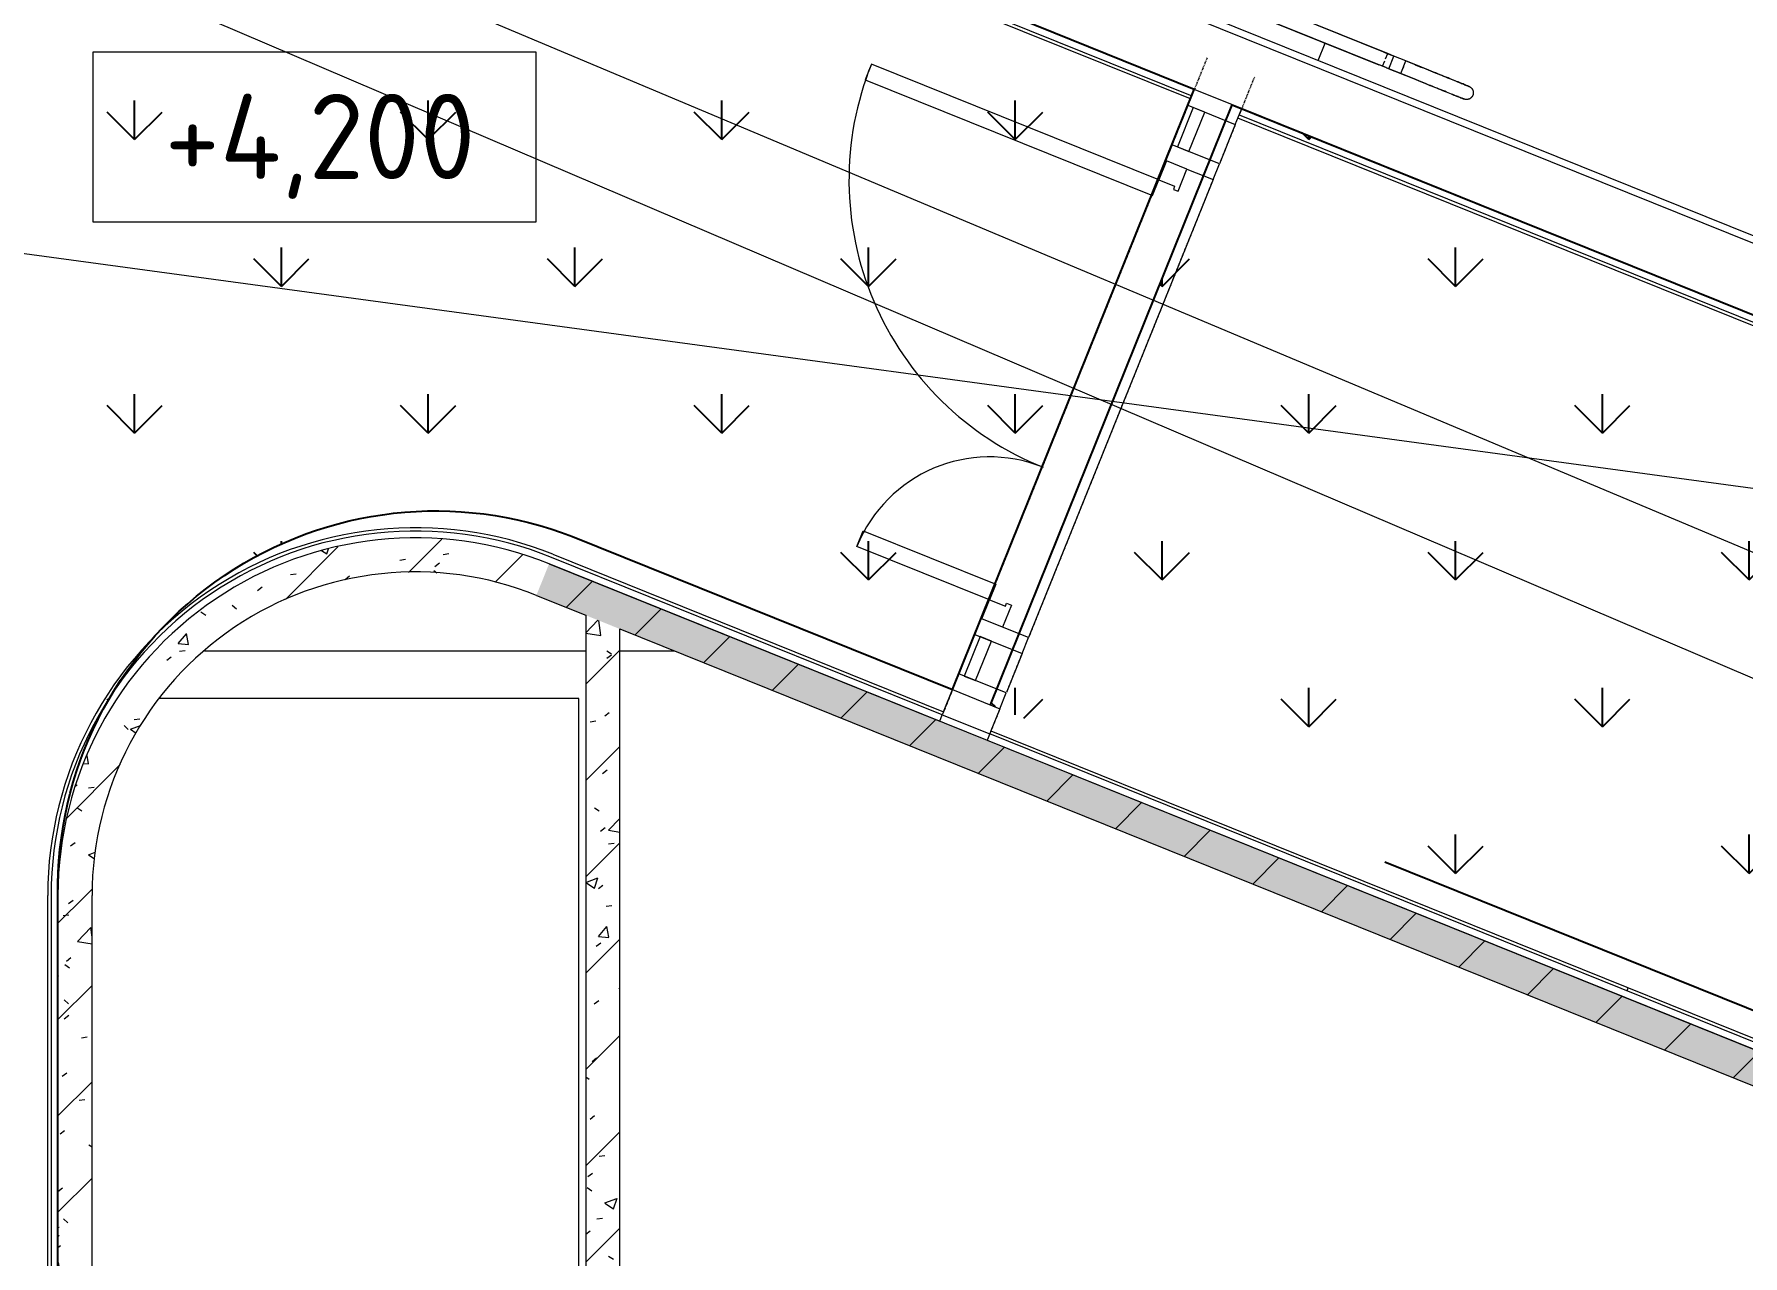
# Model space of a CAD drawing. Header units: millimetres. Extents: x -584918 to 2941280, y 3000189 to 4229862.
# Drawn here: x 162641 to 167659, y 3850769 to 3854357 of the extents above; entities that cross this region are included whole.
import ezdxf

# ---------------------------------------------------------------- set-up
doc = ezdxf.new("R2010")
doc.units = ezdxf.units.MM
doc.linetypes.add('ASVP_Штриховая_ш3 п1_5', pattern=[4.5, 3, -1.5])
for name, color, linetype, lineweight in [('Аннотация', 7, 'Continuous', 0), ('Витраж', 7, 'Continuous', 0), ('Двери', 7, 'Continuous', 0), ('Лестницы', 7, 'Continuous', 0), ('Линии разделители', 7, 'ASVP_Штриховая_ш3 п1_5', 0), ('Ограждение', 7, 'Continuous', 0), ('Отметки', 7, 'Continuous', 0), ('Панели витража', 7, 'Continuous', 0), ('Перекрытие', 7, 'Continuous', 0), ('Стены внутренние', 7, 'Continuous', 0), ('Стены несущие', 7, 'Continuous', 0), ('Стены отделка', 7, 'Continuous', 0), ('экспертиза ДУ', 1, 'Continuous', 0), ('экспертиза условные обозначения', 1, 'Continuous', 0)]:
    doc.layers.add(name, color=color, linetype=linetype, lineweight=lineweight)
doc.styles.add('GOST Common_2', font='', dxfattribs={"height": 500})
doc.styles.get('GOST Common_2').set_extended_font_data('GOST Common')
pattern_1 = [(45, (184030.3, 3824416.36), (-141.4214, 141.4214), [])]
pattern_2 = [(50, (184030.3, 3824416.36), (364.368, -31.8783), [38.1, -419.1]), (355, (184030.3, 3824416.36), (-70.486, 382.1133), [30.48, -335.28]), (100.451, (184060.67, 3824413.7), (293.885, 350.2334), [32.38, -356.18]), (46.184, (184030.3, 3824517.96), (542.1585, -84.086), [57.15, -628.65]), (96.636, (184075.5, 3824510.96), (474.805, 494.8554), [48.57, -534.27]), (351.184, (184030.3, 3824517.96), (474.81, 494.85), [45.72, -502.92]), (21, (184081.1, 3824492.56), (303.2285, -204.5305), [38.1, -419.1]), (326, (184081.1, 3824492.56), (123.604, 368.376), [30.48, -335.28]), (71.451, (184106.37, 3824475.52), (426.834, 163.8427), [32.38, -356.18]), (37.5, (184030.3, 3824416.36), (6.17665, 169.11015), [16.764, -314.452, 16.764, -323.596, -336.55]), (37.5, (184030.3, 3824416.36), (6.17665, 169.11015), [-671.576, 16.764, -319.786]), (7.5, (184030.3, 3824416.36), (133.6389, 200.3615), [16.764, -177.292, 16.764, -306.832, -128.27]), (7.5, (184030.3, 3824416.36), (133.6389, 200.3615), [-517.652, 16.764, -111.506]), (327.5, (183917.02, 3824416.36), (271.1818, -11.45836), [16.764, -110.236, 16.764, -379.476, -525.78]), (327.5, (183917.02, 3824416.36), (271.1818, -11.45836), [-523.24, 16.764, -509.016]), (317.5, (183866.22, 3824416.36), (296.2585, 50.8528), [16.764, -148.336, 16.764, -246.38, -373.38]), (317.5, (183866.22, 3824416.36), (296.2585, 50.8528), [-428.244, 16.764, -356.616])]
pattern_3 = [(90, (183626.44, 3579035.56), (-431.0523, 431.0523), [114.3, -747.8046]), (45, (183626.44, 3579035.56), (-431.0523, 431.0523), [114.3, -495.3]), (135, (183626.44, 3579035.56), (-431.0523, -431.0523), [114.3, -495.3])]

# ---------------------------------------------------------------- blocks, each defined once
blk = doc.blocks.new('Системная панель - Cтеклопакет Двухкамерный_36 мм-6338300-АР Этаж 02')
at = {"layer": 'Панели витража', "lineweight": 18}
for p, q in [((62.5, 18), (-62.5, 18)), ((-62.5, 18), (-62.5, -18)), ((62.5, -18), (62.5, 18)), ((-62.5, -18), (62.5, -18))]:
    blk.add_line(p, q, dxfattribs=at)
blk = doc.blocks.new('Прямоугольный импост - 50х150 мм-6338301-АР Этаж 02')
at = {"layer": 'Витраж', "lineweight": 18}
for p, q in [((-50, 115), (0, 115)), ((-50, -35), (-50, 115)), ((0, 115), (0, -35)), ((0, -35), (-50, -35))]:
    blk.add_line(p, q, dxfattribs=at)
blk = doc.blocks.new('ASVP_ДверьАлюминиеваяВитражная_2 полотна - Остекленная Внутренняя-6432282-АР Этаж 02')
at = {"layer": 'Двери', "lineweight": 18}
for p, q in [((-725, 32.5), (-725, -32.5)), ((-655, 32.5), (-725, 32.5)), ((-665, -32.5), (-665, 17.5)), ((-665, 17.5), (-655, 17.5)), ((-655, 17.5), (-655, 32.5)), ((655, 32.5), (725, 32.5)), ((655, 17.5), (655, 32.5)), ((665, 17.5), (655, 17.5)), ((665, -32.5), (665, 17.5)), ((725, 32.5), (725, -32.5)), ((-725, -32.5), (-665, -32.5)), ((-615, -32.5), (-665, -32.5)), ((-665, -32.5), (-665, -942.5)), ((-615, -942.5), (-615, -32.5)), ((615, -452.5), (615, -32.5)), ((615, -32.5), (665, -32.5)), ((665, -32.5), (665, -452.5)), ((725, -32.5), (665, -32.5)), ((665, -452.5), (615, -452.5)), ((-665, -942.5), (-615, -942.5))]:
    blk.add_line(p, q, dxfattribs=at)
at = {"layer": 'Двери'}
for centre, radius, start, end in [((-665, -32.5), 910, 270, 0), ((665, -32.5), 420, 180, 270)]:
    blk.add_arc(centre, radius, start, end, dxfattribs=at)
blk = doc.blocks.new('Прямоугольный импост - 50х150 мм-6338298-АР Этаж 02')
at = {"layer": 'Витраж', "lineweight": 18}
for p, q in [((-25, 115), (25, 115)), ((-25, -35), (-25, 115)), ((25, 115), (25, 32.5)), ((25, -35), (-25, -35)), ((25, -32.5), (25, -35))]:
    blk.add_line(p, q, dxfattribs=at)
blk = doc.blocks.new('Прямоугольный импост - 50х150 мм-V15-АР Этаж 02')
at = {"layer": 'Витраж', "lineweight": 18}
for p, q in [((-25, 115), (25, 115)), ((-25, 32.5), (-25, 115)), ((25, 115), (25, -35)), ((-25, -35), (-25, -32.5)), ((25, -35), (-25, -35))]:
    blk.add_line(p, q, dxfattribs=at)
blk = doc.blocks.new('Прямоугольный импост - 50х150 мм-6338307-АР Этаж 02')
at = {"layer": 'Витраж', "lineweight": 18}
for p, q in [((0, 115), (-50, 115)), ((-50, 115), (-50, -35)), ((0, -35), (0, 115)), ((-50, -35), (0, -35))]:
    blk.add_line(p, q, dxfattribs=at)
blk = doc.blocks.new('Тип перил - Перила_Внутренний_-6859520-АР Этаж 02')
at = {"layer": 'Ограждение'}
for p, q in [((-21134.5, 31358.6), (-21132.8, 31363)), ((-21079.8, 31360.7), (-21126.2, 31379.3)), ((-21141.1, 31342.2), (-21094.7, 31323.5)), ((-21094.7, 31323.5), (-20948, 31264.4)), ((-20933.1, 31301.5), (-21079.8, 31360.7)), ((-17387.8, 29872.8), (-20920.6, 31296.5)), ((-20935.6, 31259.4), (-17402.8, 29835.7)), ((-17323.3, 29846.9), (-17358.8, 29861.1)), ((-17373.7, 29824), (-17338.3, 29809.8)), ((-17329.9, 29830.5), (-17331.7, 29826.1))]:
    blk.add_line(p, q, dxfattribs=at)
at = {"layer": 'Ограждение', "flags": 128}
for points in [[(-20948, 31264.4), (-20946.9, 31264), (-20945.8, 31263.5), (-20944.7, 31263.1), (-20943.6, 31262.6), (-20942.5, 31262.2), (-20941.4, 31261.8), (-20940.3, 31261.3), (-20939.3, 31260.9), (-20938.2, 31260.5), (-20937.2, 31260.1), (-20936.2, 31259.6), (-20935.6, 31259.4)], [(-20920.6, 31296.5), (-20921.6, 31296.9), (-20922.7, 31297.3), (-20923.7, 31297.7), (-20924.7, 31298.2), (-20925.8, 31298.6), (-20926.9, 31299), (-20928, 31299.5), (-20929.1, 31299.9), (-20930.2, 31300.4), (-20931.3, 31300.8), (-20932.4, 31301.3), (-20933.1, 31301.5)], [(-17387.8, 29872.8), (-17385.5, 29871.9), (-17383.1, 29870.9), (-17380.6, 29869.9), (-17378.2, 29869), (-17375.7, 29868), (-17373.2, 29866.9), (-17370.6, 29865.9), (-17368.1, 29864.9), (-17365.5, 29863.8), (-17362.9, 29862.8), (-17360.3, 29861.8), (-17358.8, 29861.1)], [(-17373.7, 29824), (-17376.3, 29825.1), (-17378.9, 29826.1), (-17381.5, 29827.2), (-17384.1, 29828.2), (-17386.6, 29829.2), (-17389.2, 29830.3), (-17391.7, 29831.3), (-17394.1, 29832.3), (-17396.6, 29833.2), (-17399, 29834.2), (-17401.4, 29835.2), (-17402.8, 29835.7)]]:
    blk.add_lwpolyline(points, dxfattribs=at)
blk = doc.blocks.new('Тип перил - Дуга D40_расстояние между поручнями 400-V28-АР Этаж 02')
at = {"layer": 'Ограждение'}
for p, q in [((0, 0), (0, 2.3)), ((0, -2.3), (0, 0))]:
    blk.add_line(p, q, dxfattribs=at)
at = {"layer": 'Ограждение', "flags": 128}
for points in [[(0, 20), (8, 20), (16, 20), (23.9, 20), (31.9, 20), (39.7, 20), (47.5, 20), (55.3, 20), (62.9, 20), (70.5, 20), (77.9, 20), (85.2, 20), (92.4, 20), (99.4, 20), (106.2, 20), (112.9, 20), (119.4, 20), (125.8, 20), (131.9, 20), (137.8, 20), (143.5, 20), (148.9, 20), (154.1, 20), (159.1, 20), (163.8, 20), (168.3, 20), (172.5, 20), (176.4, 20), (180, 20), (183.4, 20), (186.4, 20), (189.2, 20), (191.6, 20), (193.7, 20), (195.6, 20), (197.1, 20), (198.3, 20), (199.2, 20), (199.7, 20), (200, 20), (200, 20)], [(200, 20), (199.8, 20), (199.4, 20), (198.6, 20), (197.4, 20), (196, 20), (194.3, 20), (192.2, 20), (189.8, 20), (187.2, 20), (184.2, 20), (181, 20), (177.4, 20), (173.6, 20), (169.5, 20), (165.1, 20), (160.4, 20), (155.5, 20), (150.4, 20), (145, 20), (139.3, 20), (133.5, 20), (127.4, 20), (121.2, 20), (114.7, 20), (108.1, 20), (101.2, 20), (94.3, 20), (87.1, 20), (79.9, 20), (72.5, 20), (65, 20), (57.3, 20), (49.6, 20), (41.8, 20), (34, 20), (26.1, 20), (18.1, 20), (10.2, 20), (2.2, 20), (0, 20)], [(200, 20), (200.8, 20), (201.6, 19.9), (202.4, 19.9), (203.2, 19.7), (204, 19.6), (204.8, 19.4), (205.5, 19.2), (206.3, 19), (207, 18.7), (207.8, 18.4), (208.5, 18.1), (209.2, 17.7), (209.9, 17.4), (210.6, 16.9), (211.3, 16.5), (211.9, 16), (212.6, 15.6), (213.2, 15), (213.8, 14.5), (214.3, 13.9), (214.9, 13.3), (215.4, 12.7), (215.9, 12.1), (216.4, 11.5), (216.8, 10.8), (217.2, 10.1), (217.6, 9.4), (218, 8.7), (218.3, 8), (218.6, 7.2), (218.9, 6.5), (219.2, 5.7), (219.4, 5), (219.6, 4.2), (219.7, 3.4), (219.8, 2.6), (219.9, 1.8), (220, 1), (220, 0.2), (220, 0)], [(220, 0), (220, -0.8), (219.9, -1.6), (219.9, -2.4), (219.7, -3.2), (219.6, -4), (219.4, -4.8), (219.2, -5.5), (219, -6.3), (218.7, -7), (218.4, -7.8), (218.1, -8.5), (217.7, -9.2), (217.4, -9.9), (216.9, -10.6), (216.5, -11.3), (216, -11.9), (215.6, -12.6), (215, -13.2), (214.5, -13.8), (213.9, -14.3), (213.3, -14.9), (212.7, -15.4), (212.1, -15.9), (211.5, -16.4), (210.8, -16.8), (210.1, -17.2), (209.4, -17.6), (208.7, -18), (208, -18.3), (207.2, -18.6), (206.5, -18.9), (205.7, -19.2), (205, -19.4), (204.2, -19.6), (203.4, -19.7), (202.6, -19.8), (201.8, -19.9), (201, -20), (200.2, -20), (200, -20)], [(0, -20), (8, -20), (16, -20), (23.9, -20), (31.9, -20), (39.7, -20), (47.5, -20), (55.3, -20), (62.9, -20), (70.5, -20), (77.9, -20), (85.2, -20), (92.4, -20), (99.4, -20), (106.2, -20), (112.9, -20), (119.4, -20), (125.8, -20), (131.9, -20), (137.8, -20), (143.5, -20), (148.9, -20), (154.1, -20), (159.1, -20), (163.8, -20), (168.3, -20), (172.5, -20), (176.4, -20), (180, -20), (183.4, -20), (186.4, -20), (189.2, -20), (191.6, -20), (193.7, -20), (195.6, -20), (197.1, -20), (198.3, -20), (199.2, -20), (199.7, -20), (200, -20), (200, -20)], [(200, -20), (199.8, -20), (199.4, -20), (198.6, -20), (197.4, -20), (196, -20), (194.3, -20), (192.2, -20), (189.8, -20), (187.2, -20), (184.2, -20), (181, -20), (177.4, -20), (173.6, -20), (169.5, -20), (165.1, -20), (160.4, -20), (155.5, -20), (150.4, -20), (145, -20), (139.3, -20), (133.5, -20), (127.4, -20), (121.2, -20), (114.7, -20), (108.1, -20), (101.2, -20), (94.3, -20), (87.1, -20), (79.9, -20), (72.5, -20), (65, -20), (57.3, -20), (49.6, -20), (41.8, -20), (34, -20), (26.1, -20), (18.1, -20), (10.2, -20), (2.2, -20), (0, -20)]]:
    blk.add_lwpolyline(points, dxfattribs=at)
blk = doc.blocks.new('Тип перил - Перила_Внутренний_-V30-АР Этаж 02')
at = {"layer": 'Ограждение'}
for p, q in [((-21141.1, 31342.2), (-21126.2, 31379.3)), ((-20933.1, 31301.5), (-21126.2, 31379.3)), ((-20948, 31264.4), (-21141.1, 31342.2)), ((-20927.3, 31256.1), (-20948, 31264.4)), ((-20912.3, 31293.2), (-20933.1, 31301.5)), ((-17379.5, 29869.5), (-20912.3, 31293.2)), ((-17394.5, 29832.4), (-20927.3, 31256.1)), ((-17382.9, 29852.8), (-17376.6, 29868.3)), ((-17382.9, 29852.8), (-17376.6, 29868.3)), ((-17376.6, 29868.3), (-17379.5, 29869.5)), ((-17358.8, 29861.1), (-17376.6, 29868.3)), ((-17373.7, 29824), (-17358.8, 29861.1)), ((-17373.7, 29824), (-17358.8, 29861.1)), ((-17323.3, 29846.9), (-17358.8, 29861.1)), ((-17391.6, 29831.2), (-17394.5, 29832.4)), ((-17391.6, 29831.2), (-17385.3, 29846.8)), ((-17391.6, 29831.2), (-17385.3, 29846.8)), ((-17373.7, 29824), (-17391.6, 29831.2)), ((-17338.3, 29809.8), (-17373.7, 29824)), ((-17338.3, 29809.8), (-17323.3, 29846.9))]:
    blk.add_line(p, q, dxfattribs=at)
blk = doc.blocks.new('Высотные отметки - Рамка-5093-АР Этаж 02')
at = {"layer": 'Аннотация'}
for p, q in [((-6.5, 0), (-6.5, 5)), ((-6.5, 5), (6.5, 5)), ((6.5, 5), (6.5, 0)), ((6.5, 0), (-6.5, 0))]:
    blk.add_line(p, q, dxfattribs=at)

msp = doc.modelspace()

# ---------------------------------------------------------------- hatches: boundary and pattern name
at = {"layer": 'Стены внутренние'}
h = msp.add_hatch(dxfattribs=at)
h.set_pattern_fill('FP_1', color=256, style=0, pattern_type=2)
h.set_pattern_definition(pattern_1)
h.paths.add_polyline_path([(162766.387, 3851827.749), (162811.203, 3851827.749), (162817.471, 3851936.696), (162836.191, 3852044.205), (162867.118, 3852148.858), (162909.841, 3852249.274), (162963.799, 3852344.128), (163028.279, 3852432.168), (163102.43, 3852512.233), (163185.273, 3852583.265), (163275.716, 3852644.329), (163374.895, 3852695.505), (163482.943, 3852735.604), (163580.303, 3852760.366), (163688.449, 3852774.959), (163797.556, 3852777.053), (163906.183, 3852766.621), (164012.898, 3852743.8), (164116.291, 3852708.892), (164153.668, 3852801.644), (164045.851, 3852838.43), (163934.683, 3852863.319), (163821.473, 3852876.018), (163704.154, 3852876.018), (163594.266, 3852864.394), (163482.943, 3852840.207), (163372.565, 3852803.031), (163271.395, 3852756.506), (163173.661, 3852697.976), (163081.815, 3852628.232), (162993.278, 3852543.092), (162926.136, 3852464.274), (162862.093, 3852370.06), (162808.633, 3852269.463), (162766.387, 3852163.666), (162734.255, 3852044.205), (162717.122, 3851936.696), (162711.203, 3851827.749), (162735.85, 3851827.749)])
h = msp.add_hatch(dxfattribs=at)
h.set_pattern_fill('FP_2', color=256, style=0, pattern_type=2)
h.set_pattern_definition(pattern_2)
h.paths.add_polyline_path([(162766.387, 3851827.749), (162811.203, 3851827.749), (162817.471, 3851936.696), (162836.191, 3852044.205), (162867.118, 3852148.858), (162909.841, 3852249.274), (162963.799, 3852344.128), (163028.279, 3852432.168), (163102.43, 3852512.233), (163185.273, 3852583.265), (163275.716, 3852644.329), (163374.895, 3852695.505), (163482.943, 3852735.604), (163580.303, 3852760.366), (163688.449, 3852774.959), (163797.556, 3852777.053), (163906.183, 3852766.621), (164012.898, 3852743.8), (164116.291, 3852708.892), (164153.668, 3852801.644), (164045.851, 3852838.43), (163934.683, 3852863.319), (163821.473, 3852876.018), (163704.154, 3852876.018), (163594.266, 3852864.394), (163482.943, 3852840.207), (163372.565, 3852803.031), (163271.395, 3852756.506), (163173.661, 3852697.976), (163081.815, 3852628.232), (162993.278, 3852543.092), (162926.136, 3852464.274), (162862.093, 3852370.06), (162808.633, 3852269.463), (162766.387, 3852163.666), (162734.255, 3852044.205), (162717.122, 3851936.696), (162711.203, 3851827.749), (162735.85, 3851827.749)])
h = msp.add_hatch(dxfattribs=at)
h.set_pattern_fill('FP_1', color=256, style=0, pattern_type=2)
h.set_pattern_definition(pattern_1)
h.paths.add_polyline_path([(173111.203, 3849084.077), (173111.203, 3849191.891), (164153.668, 3852801.644), (164116.291, 3852708.892), (173043.663, 3849111.294)])
h = msp.add_hatch(dxfattribs=at)
h.set_pattern_fill('FP_2', color=256, style=0, pattern_type=2)
h.set_pattern_definition(pattern_2)
h.paths.add_polyline_path([(173111.203, 3849084.077), (173111.203, 3849191.891), (164153.668, 3852801.644), (164116.291, 3852708.892), (173043.663, 3849111.294)])
h = msp.add_hatch(dxfattribs=at)
h.set_pattern_fill('FP_1', color=256, style=0, pattern_type=2)
h.set_pattern_definition(pattern_1)
h.paths.add_polyline_path([(164314.328, 3846265.697), (164361.203, 3846265.697), (164361.203, 3852610.196), (164261.203, 3852650.495), (164261.203, 3846265.697)])
h = msp.add_hatch(dxfattribs=at)
h.set_pattern_fill('FP_2', color=256, style=0, pattern_type=2)
h.set_pattern_definition(pattern_2)
h.paths.add_polyline_path([(164314.328, 3846265.697), (164361.203, 3846265.697), (164361.203, 3852610.196), (164261.203, 3852650.495), (164261.203, 3846265.697)])
h = msp.add_hatch(dxfattribs=at)
h.set_pattern_fill('FP_1', color=256, style=0, pattern_type=2)
h.set_pattern_definition(pattern_1)
h.paths.add_polyline_path([(162711.203, 3849965.697), (162811.203, 3849965.697), (162811.203, 3851827.749), (162711.203, 3851827.749), (162711.203, 3849985.697)])
h = msp.add_hatch(dxfattribs=at)
h.set_pattern_fill('FP_2', color=256, style=0, pattern_type=2)
h.set_pattern_definition(pattern_2)
h.paths.add_polyline_path([(162711.203, 3849965.697), (162811.203, 3849965.697), (162811.203, 3851827.749), (162711.203, 3851827.749), (162711.203, 3849985.697)])
at = {"layer": 'экспертиза условные обозначения', "lineweight": -3}
h = msp.add_hatch(dxfattribs=at)
h.set_pattern_fill('GRASS', color=3, scale=24)
h.set_pattern_definition(pattern_3)
edge = h.paths.add_edge_path()
edge.add_line((162711.203, 3849965.697), (162711.203, 3851861.507))
edge.add_arc((163820.96, 3851847.056), 1109.851, 68.797376, 179.253925, ccw=False)
edge.add_line((164222.357, 3852881.778), (165338.316, 3852432.063))
edge.add_line((165338.316, 3852432.063), (166048.491, 3854194.349))
edge.add_line((166048.491, 3854194.349), (159932.508, 3856664.389))
edge.add_line((159932.508, 3856664.389), (159911.203, 3849965.697))
edge.add_line((159911.203, 3849965.697), (162711.203, 3849965.697))
h = msp.add_hatch(dxfattribs=at)
h.set_pattern_fill('GRASS', color=3, scale=24)
h.set_pattern_definition(pattern_3)
edge = h.paths.add_edge_path()
edge.add_line((165449.618, 3852387.21), (166159.793, 3854149.496))
edge.add_line((166159.793, 3854149.496), (183114.838, 3847316.866))
edge.add_line((183114.838, 3847316.866), (182404.664, 3845554.58))
edge.add_line((182404.664, 3845554.58), (177800.899, 3847415.219))
edge.add_arc((177378.984, 3846379.908), 1117.981, 67.827844, 178.915941)
edge.add_line((176261.203, 3846401.059), (176261.203, 3844565.697))
edge.add_line((176261.203, 3844565.697), (173308.434, 3844565.697))
edge.add_line((173308.434, 3844565.697), (173311.203, 3849219.109))
edge.add_line((173311.203, 3849219.109), (169300.899, 3850840.592))
edge.add_line((169300.899, 3850840.592), (166608.434, 3851925.615))

# ---------------------------------------------------------------- linework, layer by layer
at = {"layer": 'Лестницы'}
msp.add_line((166411.746, 3854279.764), (166432.304, 3854330.777), dxfattribs=at)
msp.add_line((166411.746, 3854279.764), (166432.304, 3854330.777), dxfattribs=at)
at = {"layer": 'Линии разделители'}
for p, q in [((166085.868, 3854287.101), (166048.491, 3854194.349)), ((166224.996, 3854231.035), (166187.619, 3854138.283)), ((166029.802, 3854147.973), (165983.08, 3854032.033)), ((166168.93, 3854091.907), (166122.208, 3853975.967)), ((165964.391, 3853985.657), (165941.965, 3853930.006)), ((166103.519, 3853929.591), (165561.543, 3852584.689)), ((165923.276, 3853883.63), (165463.531, 3852742.782)), ((165444.842, 3852696.406), (165422.416, 3852640.755)), ((165403.727, 3852594.379), (165357.005, 3852478.439)), ((165542.855, 3852538.313), (165496.503, 3852423.292)), ((165338.316, 3852432.063), (165312.152, 3852367.137)), ((165477.444, 3852375.997), (165451.279, 3852311.07))]:
    msp.add_line(p, q, dxfattribs=at)
at = {"layer": 'Перекрытие'}
for p, q in [((165983.08, 3854032.033), (166029.802, 3854147.973)), ((166168.93, 3854091.907), (166122.208, 3853975.967)), ((165941.965, 3853930.006), (165964.391, 3853985.657)), ((166103.519, 3853929.591), (165561.543, 3852584.689)), ((165463.531, 3852742.782), (165923.276, 3853883.63)), ((165422.416, 3852640.755), (165444.842, 3852696.406)), ((165357.005, 3852478.439), (165403.727, 3852594.379)), ((163141.459, 3852545.697), (164261.203, 3852545.697)), ((164361.203, 3852545.697), (164521.255, 3852545.697)), ((165542.855, 3852538.313), (165496.503, 3852423.292)), ((165312.152, 3852367.137), (165338.316, 3852432.063)), ((164241.203, 3852405.697), (163008.892, 3852405.697)), ((164241.203, 3849985.697), (164241.203, 3852405.697)), ((165308.414, 3852357.862), (165447.542, 3852301.795)), ((165477.444, 3852375.997), (165451.279, 3852311.07))]:
    msp.add_line(p, q, dxfattribs=at)
at = {"layer": 'Стены внутренние'}
for p, q in [((166037.278, 3854166.524), (161719.677, 3855906.452)), ((167943.329, 3853398.413), (166176.405, 3854110.457)), ((164164.881, 3852829.47), (165312.152, 3852367.137)), ((165312.152, 3852367.137), (165308.414, 3852357.862)), ((165451.279, 3852311.07), (165447.542, 3852301.795)), ((165451.279, 3852311.07), (173341.203, 3849131.549)), ((162681.203, 3849995.697), (162681.203, 3851827.749)), ((167322.416, 3851557.03), (167318.679, 3851547.755))]:
    msp.add_line(p, q, dxfattribs=at)
msp.add_arc((163761.203, 3851827.749), 1080, 68.051301, 180, dxfattribs=at)
at = {"layer": 'Стены несущие'}
for p, q in [((173311.203, 3849111.294), (164153.668, 3852801.644)), ((164116.291, 3852708.892), (164261.203, 3852650.495)), ((164261.203, 3852650.495), (164261.203, 3849965.697)), ((164361.203, 3850665.697), (164361.203, 3852610.196)), ((164361.203, 3852610.196), (169186.44, 3850665.697)), ((162711.203, 3851827.749), (162711.203, 3849965.697)), ((162811.203, 3849965.697), (162811.203, 3851827.749))]:
    msp.add_line(p, q, dxfattribs=at)
for radius in [1050, 950]:
    msp.add_arc((163761.203, 3851827.749), radius, 68.051301, 180, dxfattribs=at)
at = {"layer": 'Стены отделка'}
for p, q in [((161803.777, 3856115.144), (167814.099, 3853693.074)), ((167812.3, 3853715.362), (161811.252, 3856133.694)), ((161723.415, 3855915.727), (166041.015, 3854175.799)), ((166048.491, 3854194.349), (161730.89, 3855934.278)), ((166041.015, 3854175.799), (166048.491, 3854194.349)), ((166187.619, 3854138.283), (166180.143, 3854119.732)), ((167935.992, 3853433.714), (166187.619, 3854138.283)), ((166180.143, 3854119.732), (167928.516, 3853415.164)), ((164153.668, 3852801.644), (165300.938, 3852339.311)), ((165308.414, 3852357.862), (164161.144, 3852820.194)), ((165300.938, 3852339.311), (165308.414, 3852357.862)), ((165447.542, 3852301.795), (165440.066, 3852283.245)), ((165440.066, 3852283.245), (173311.203, 3849111.294)), ((173331.203, 3849124.797), (165447.542, 3852301.795)), ((162691.203, 3851827.749), (162691.203, 3849985.697))]:
    msp.add_line(p, q, dxfattribs=at)
for radius in [1070, 1050]:
    msp.add_arc((163761.203, 3851827.749), radius, 68.051301, 180, dxfattribs=at)
at = {"layer": 'экспертиза ДУ'}
for points in [[(174252.99, 3849662.968), (109517.279, 3877298.128)], [(109517.279, 3877298.128), (175296.337, 3849636.39)], [(179530.743, 3851415.105), (98557.279, 3862408.128)]]:
    msp.add_lwpolyline(points, dxfattribs=at)
at = {"layer": 'экспертиза условные обозначения', "color": 3, "lineweight": -3}
for points in [[(162711.203, 3849965.697), (162711.203, 3851861.507, -0.52310159), (164222.357, 3852881.778), (165338.316, 3852432.063), (166048.491, 3854194.349), (159932.508, 3856664.389), (159911.203, 3849965.697), (162711.203, 3849965.697)], [(165449.618, 3852387.21), (166159.793, 3854149.496), (183114.838, 3847316.866), (182404.664, 3845554.58), (177800.899, 3847415.219, 0.52661635), (176261.203, 3846401.059), (176261.203, 3844565.697), (173308.434, 3844565.697), (173311.203, 3849219.109), (169300.899, 3850840.592), (166608.434, 3851925.615)]]:
    msp.add_lwpolyline(points, format="xyb", dxfattribs=at)

# ---------------------------------------------------------------- block references
at = {"layer": 'Витраж', "extrusion": (0, 0, -1), "rotation": 111.9486990835425}
for name, p in [('Прямоугольный импост - 50х150 мм-6338301-АР Этаж 02', (-166080.954, 3854181.267)), ('Прямоугольный импост - 50х150 мм-V15-АР Этаж 02', (-166006.199, 3853995.763)), ('Прямоугольный импост - 50х150 мм-6338298-АР Этаж 02', (-165445.534, 3852604.485))]:
    msp.add_blockref(name, p, dxfattribs=at)
at = {"layer": 'Витраж', "rotation": 248.0513009164575}
msp.add_blockref('Прямоугольный импост - 50х150 мм-6338307-АР Этаж 02', (165370.779, 3852418.981), dxfattribs=at)
at = {"layer": 'Двери', "rotation": 248.0513009164575}
msp.add_blockref('ASVP_ДверьАлюминиеваяВитражная_2 полотна - Остекленная Внутренняя-6432282-АР Этаж 02', (165725.867, 3853300.124), dxfattribs=at)
at = {"layer": 'Ограждение'}
for name in ['Тип перил - Перила_Внутренний_-6859520-АР Этаж 02', 'Тип перил - Перила_Внутренний_-V30-АР Этаж 02']:
    msp.add_blockref(name, (183993.204, 3824431.316), dxfattribs=at)
at = {"layer": 'Ограждение', "rotation": 338.0513009164601}
msp.add_blockref('Тип перил - Дуга D40_расстояние между поручнями 400-V28-АР Этаж 02', (166662.384, 3854259.622), dxfattribs=at)
at = {"layer": 'Отметки', "xscale": 99.99999999999993, "yscale": 99.99999999999993, "zscale": 99.99999999999993}
msp.add_blockref('Высотные отметки - Рамка-5093-АР Этаж 02', (163464.555, 3853804.761), dxfattribs=at)
at = {"layer": 'Панели витража', "rotation": 68.05130091645754}
for p in [(166038.904, 3854076.921), (165412.829, 3852523.327)]:
    msp.add_blockref('Системная панель - Cтеклопакет Двухкамерный_36 мм-6338300-АР Этаж 02', p, dxfattribs=at)

# ---------------------------------------------------------------- texts
at = {"layer": 'Отметки', "insert": (163024.565, 3854181.468), "char_height": 250, "width": 1055.97624, "attachment_point": 1, "line_spacing_factor": 1.022761, "style": 'GOST Common_2'}
msp.add_mtext('+4,200', dxfattribs=at)

doc.saveas('drawing.dxf')
